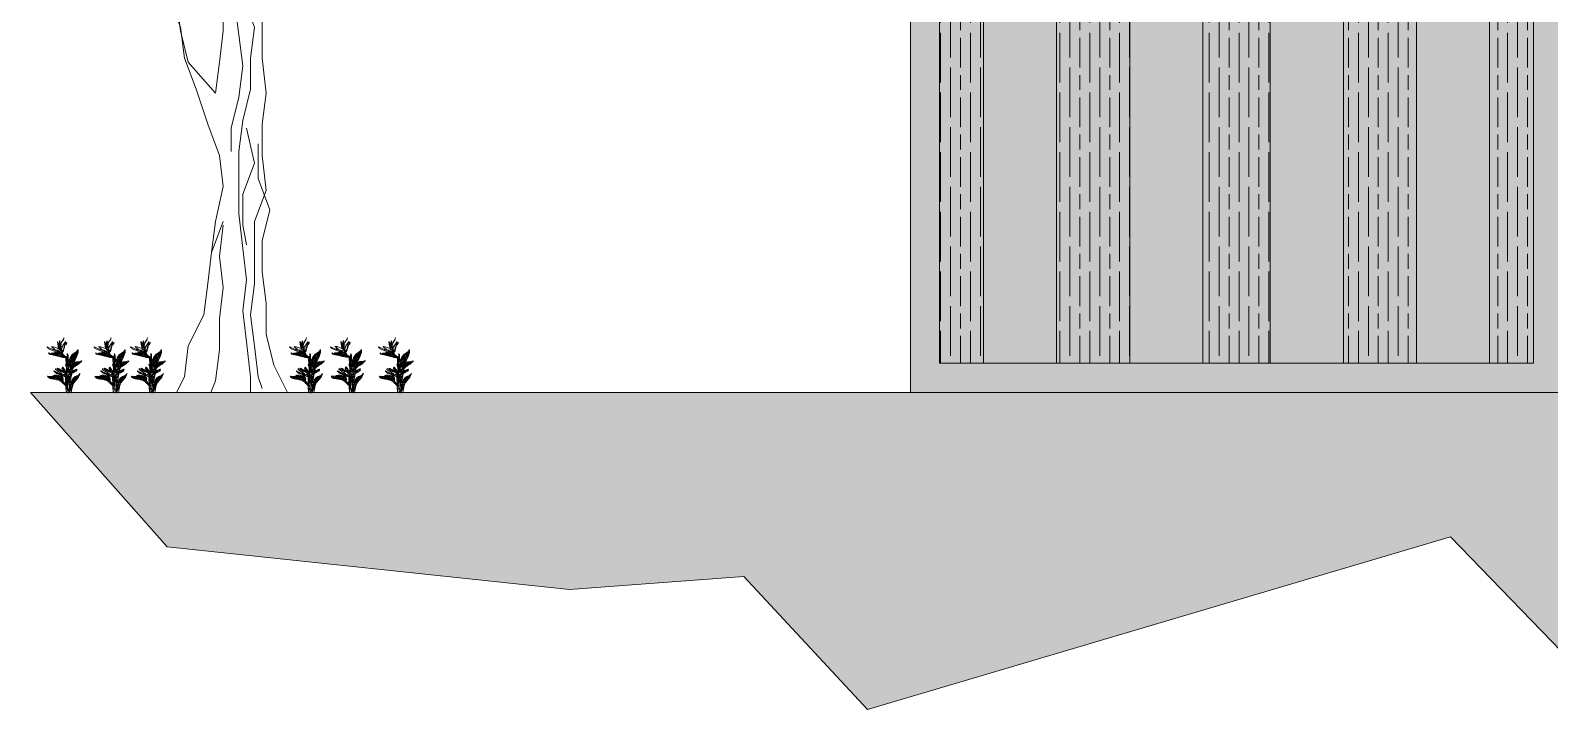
# Model space of a CAD drawing. Header units: millimetres. Extents: x 1551 to 1744, y 1536 to 1676.
# Drawn here: x 1712.81 to 1723.19, y 1535.83 to 1540.48 of the extents above; entities that cross this region are included whole.
import ezdxf

# ---------------------------------------------------------------- set-up
doc = ezdxf.new("R2010")
doc.units = ezdxf.units.MM
doc.layers.add('03_Fina', color=7, linetype='Continuous', lineweight=9)
doc.layers.add('DWGAUTOCAD.COM', color=7, linetype='Continuous')

# ---------------------------------------------------------------- blocks, each defined once
blk = doc.blocks.new('ar25-14')
at = {"layer": '03_Fina', "color": 252, "true_color": 0x939598}
for p, q in [((22736.2, 11753.2), (22736.2, 12046.3)), ((22516.2, 11899.7), (22534.6, 11753.2)), ((22534.6, 11753.2), (22571.2, 11606.7)), ((22717.8, 11606.7), (22736.2, 11753.2)), ((22571.2, 11606.7), (22699.5, 11460.2)), ((22699.5, 11460.2), (22717.8, 11606.7))]:
    blk.add_line(p, q, dxfattribs=at)
for points in [[(23157.7, 13529.7), (23011.1, 13419.9), (22919.4, 13273.3), (22919.4, 13126.8), (22956.1, 12980.3), (22937.8, 12833.8), (22937.8, 12687.3), (22919.4, 12540.8), (22864.4, 12375.9), (22882.8, 12211.1), (22827.8, 12064.6), (22827.8, 11918.1), (22882.8, 11771.5), (22864.4, 11625), (22864.4, 11478.5), (22827.8, 11332), (22809.5, 11185.5), (22809.5, 10892.4), (22827.8, 10727.6), (22846.1, 10581.1), (22827.8, 10434.6), (22846.1, 10288), (22864.4, 10123.2), (22864.4, 10050)], [(23872.4, 13236.7), (23817.4, 13090.2), (23725.8, 12943.7), (23634.2, 12797.2), (23487.6, 12669), (23359.3, 12522.4), (23249.3, 12375.9), (23139.4, 12229.4), (23011.1, 12082.9), (22919.4, 11936.4), (22919.4, 11625), (22937.8, 11460.2), (22919.4, 11313.7), (22919.4, 11167.2), (22937.8, 11002.3), (22882.8, 10855.8), (22882.8, 10562.8), (22864.4, 10416.3), (22882.8, 10269.7), (22901.1, 10123.2), (22919.4, 10068.3)], [(22662.9, 12925.4), (22791.1, 12778.8), (22809.5, 12632.3), (22846.1, 12485.8), (22846.1, 12339.3), (22827.8, 12192.8), (22827.8, 12027.9), (22791.1, 11881.4), (22809.5, 11734.9), (22827.8, 11588.4), (22809.5, 11441.9), (22772.8, 11295.4), (22772.8, 11185.5)], [(22681.2, 10709.3), (22681.2, 10709.3), (22681.2, 10709.3), (22681.2, 10709.3), (22681.2, 10709.3), (22699.5, 10855.8), (22736.2, 11020.6), (22717.8, 11167.2), (22662.9, 11313.7), (22607.9, 11478.5), (22552.9, 11625), (22534.6, 11771.5), (22479.6, 11918.1), (22461.3, 12064.6), (22387.9, 12211.1), (22333, 12339.3)], [(22846.1, 11295.4), (22882.8, 11130.5), (22827.8, 10984), (22827.8, 10837.5), (22846.1, 10745.9)], [(22901.1, 11222.1), (22901.1, 11057.3), (22956.1, 10910.7), (22919.4, 10764.2), (22919.4, 10617.7), (22937.8, 10471.2), (22937.8, 10324.7), (22974.4, 10178.2), (23038.6, 10050)], [(22736.2, 10855.8), (22681.2, 10709.3), (22662.9, 10562.8), (22644.5, 10416.3), (22571.2, 10269.7), (22552.9, 10123.2), (22516.2, 10050)], [(22736.2, 10837.5), (22717.8, 10691), (22736.2, 10544.5), (22717.8, 10397.9), (22717.8, 10251.4), (22699.5, 10104.9), (22677.5, 10050)]]:
    blk.add_lwpolyline(points, dxfattribs=at)
blk = doc.blocks.new('A$C30AC3F94')
at = {"layer": '03_Fina', "color": 252, "true_color": 0x939598}
for p, q in [((569, 1930), (573, 1941)), ((602, 1848), (569, 1930)), ((573, 1941), (625, 1889)), ((587, 1892), (587, 1881)), ((621, 1848), (625, 1852)), ((628, 1892), (625, 1974)), ((625, 1889), (628, 1892)), ((628, 1967), (710, 1848)), ((673, 1785), (632, 1844)), ((640, 1915), (643, 1918)), ((643, 1918), (640, 1915)), ((640, 1915), (658, 1840)), ((643, 1829), (710, 1580)), ((647, 1915), (692, 1848)), ((654, 1751), (662, 1744)), ((662, 1744), (673, 1785)), ((677, 2108), (680, 2112)), ((706, 1662), (677, 1766)), ((680, 2112), (692, 2104)), ((695, 2086), (777, 1918)), ((706, 2011), (695, 2086)), ((710, 1848), (751, 1747)), ((755, 1777), (714, 1837)), ((721, 2008), (725, 2011)), ((744, 2011), (751, 1989)), ((751, 1989), (788, 1930)), ((758, 1796), (755, 1777)), ((788, 1889), (796, 1863)), ((796, 1863), (807, 1848)), ((799, 1900), (811, 1889)), ((807, 1848), (799, 1736)), ((811, 1889), (837, 2008)), ((811, 1669), (822, 1844)), ((822, 1844), (837, 1911)), ((837, 2008), (833, 2000)), ((837, 1911), (844, 1896)), ((844, 1896), (848, 1721)), ((848, 2004), (870, 1829)), ((866, 1736), (851, 1788)), ((870, 1829), (881, 1844)), ((892, 1826), (870, 1788)), ((877, 1714), (896, 1822)), ((881, 1848), (900, 1892)), ((911, 1803), (885, 1766)), ((896, 1822), (892, 1826)), ((900, 1892), (915, 1959)), ((903, 1781), (900, 1736)), ((900, 1707), (1078, 1777)), ((933, 1967), (911, 1803)), ((918, 1967), (933, 1967)), ((1078, 1777), (1138, 1781)), ((1153, 1773), (1082, 1721)), ((1138, 1781), (1149, 1788)), ((1149, 1788), (1153, 1773)), ((1286, 1744), (1327, 1766)), ((1331, 1755), (1290, 1718)), ((1327, 1766), (1331, 1755)), ((4, 1234), (0, 1223)), ((0, 1223), (123, 1104)), ((108, 1205), (4, 1234)), ((56, 1167), (60, 1156)), ((78, 1175), (74, 1171)), ((74, 1171), (126, 1119)), ((100, 1160), (78, 1175)), ((97, 1190), (100, 1193)), ((100, 1193), (97, 1190)), ((97, 1190), (119, 1171)), ((104, 1193), (108, 1193)), ((108, 1193), (104, 1193)), ((219, 1201), (108, 1205)), ((112, 1190), (119, 1190)), ((119, 1190), (134, 1171)), ((119, 1171), (145, 1164)), ((141, 1662), (141, 1554)), ((141, 1554), (201, 1383)), ((149, 1666), (156, 1658)), ((152, 1190), (149, 1186)), ((149, 1186), (149, 1179)), ((149, 1179), (201, 1130)), ((164, 1186), (152, 1190)), ((156, 1658), (160, 1628)), ((160, 1628), (223, 1569)), ((164, 1554), (160, 1550)), ((160, 1550), (164, 1521)), ((178, 1532), (164, 1554)), ((164, 1521), (175, 1498)), ((175, 1190), (164, 1186)), ((175, 1584), (178, 1588)), ((178, 1588), (175, 1584)), ((175, 1584), (178, 1562)), ((175, 1498), (178, 1502)), ((186, 1182), (175, 1190)), ((178, 1562), (201, 1513)), ((178, 1502), (178, 1532)), ((182, 1584), (186, 1584)), ((186, 1584), (182, 1584)), ((190, 1472), (186, 1457)), ((186, 1457), (208, 1413)), ((186, 1175), (186, 1182)), ((219, 1141), (186, 1175)), ((190, 1580), (238, 1543)), ((190, 1483), (197, 1491)), ((190, 1483), (190, 1476)), ((197, 1491), (208, 1476)), ((201, 1513), (227, 1476)), ((201, 1383), (297, 1186)), ((205, 1179), (208, 1182)), ((208, 1182), (205, 1179)), ((205, 1179), (260, 1112)), ((234, 1472), (208, 1472)), ((208, 1413), (234, 1472)), ((212, 1182), (238, 1182)), ((216, 1543), (219, 1547)), ((219, 1547), (216, 1543)), ((216, 1543), (219, 1524)), ((219, 1524), (231, 1502)), ((283, 1182), (219, 1201)), ((223, 1569), (364, 1476)), ((223, 1547), (231, 1539)), ((231, 1428), (223, 1379)), ((223, 1379), (238, 1353)), ((231, 1539), (234, 1521)), ((231, 1502), (234, 1476)), ((249, 1409), (231, 1428)), ((234, 1521), (245, 1498)), ((238, 1543), (323, 1491)), ((238, 1353), (245, 1361)), ((238, 1182), (286, 1167)), ((245, 1498), (253, 1476)), ((245, 1361), (249, 1409)), ((257, 1376), (249, 1320)), ((249, 1320), (264, 1283)), ((253, 1472), (253, 1428)), ((253, 1428), (271, 1405)), ((264, 1383), (257, 1376)), ((301, 1335), (264, 1383)), ((264, 1283), (279, 1260)), ((268, 1509), (271, 1513)), ((271, 1513), (268, 1509)), ((268, 1509), (268, 1480)), ((268, 1480), (271, 1476)), ((271, 1405), (271, 1472)), ((275, 1513), (279, 1509)), ((279, 1509), (275, 1513)), ((279, 1506), (286, 1476)), ((279, 1260), (290, 1272)), ((297, 1186), (283, 1182)), ((286, 1472), (290, 1376)), ((286, 1167), (305, 1160)), ((290, 1376), (320, 1335)), ((290, 1272), (294, 1309)), ((294, 1309), (301, 1324)), ((301, 1260), (294, 1246)), ((294, 1246), (294, 1227)), ((294, 1227), (312, 1205)), ((301, 1324), (301, 1335)), ((305, 1298), (301, 1260)), ((309, 1305), (312, 1309)), ((312, 1472), (327, 1472)), ((312, 1309), (323, 1305)), ((312, 1205), (316, 1208)), ((316, 1476), (323, 1476)), ((316, 1257), (327, 1260)), ((316, 1208), (316, 1257)), ((320, 1335), (331, 1342)), ((323, 1491), (342, 1476)), ((346, 1383), (323, 1454)), ((323, 1305), (335, 1283)), ((327, 1193), (323, 1190)), ((323, 1190), (323, 1171)), ((323, 1171), (342, 1153)), ((327, 1472), (383, 1428)), ((327, 1260), (331, 1219)), ((331, 1219), (327, 1216)), ((327, 1216), (327, 1193)), ((342, 1446), (331, 1465)), ((335, 1409), (335, 1312)), ((335, 1312), (394, 1223)), ((335, 1283), (350, 1264)), ((346, 1417), (342, 1446)), ((342, 1331), (346, 1383)), ((346, 1164), (350, 1167)), ((350, 1264), (353, 1253)), ((350, 1208), (361, 1212)), ((350, 1167), (350, 1208)), ((353, 1253), (368, 1234)), ((361, 1279), (390, 1312)), ((361, 1212), (364, 1208)), ((364, 1186), (361, 1182)), ((361, 1182), (361, 1112)), ((364, 1208), (364, 1186)), ((379, 1327), (368, 1286)), ((368, 1234), (387, 1201)), ((383, 1428), (372, 1409)), ((372, 1409), (379, 1383)), ((379, 1383), (379, 1327)), ((387, 1201), (394, 1179)), ((390, 1312), (390, 1402)), ((390, 1402), (468, 1272)), ((394, 1223), (409, 1257)), ((398, 1175), (409, 1134)), ((405, 1342), (420, 1342)), ((405, 1201), (409, 1316)), ((409, 1182), (405, 1201)), ((409, 1316), (424, 1257)), ((428, 1153), (409, 1182)), ((450, 1216), (428, 1153)), ((454, 1179), (439, 1134)), ((457, 1272), (450, 1253)), ((450, 1253), (450, 1216)), ((465, 1216), (454, 1179)), ((468, 1272), (457, 1272)), ((472, 1167), (461, 1115)), ((465, 1253), (472, 1260)), ((465, 1253), (465, 1216)), ((472, 1260), (480, 1253)), ((472, 1167), (480, 1167)), ((480, 1253), (498, 1197)), ((480, 1167), (483, 1138)), ((498, 1197), (502, 1145)), ((517, 1197), (524, 1439)), ((524, 1439), (532, 1472)), ((547, 1513), (535, 1476)), ((539, 1405), (550, 1405)), ((550, 1405), (539, 1405)), ((539, 1405), (547, 1108)), ((550, 1402), (558, 1290)), ((554, 1509), (558, 1428)), ((558, 1428), (569, 1391)), ((569, 1342), (558, 1335)), ((558, 1290), (569, 1290)), ((558, 1246), (558, 1231)), ((558, 1231), (565, 1223)), ((558, 1212), (573, 1182)), ((587, 1316), (561, 1223)), ((565, 1260), (561, 1257)), ((561, 1257), (565, 1246)), ((561, 1223), (587, 1182)), ((576, 1175), (561, 1190)), ((569, 1257), (565, 1260)), ((565, 1246), (569, 1257)), ((565, 1223), (565, 1242)), ((565, 1182), (565, 1164)), ((565, 1164), (576, 1167)), ((569, 1391), (576, 1383)), ((569, 1290), (569, 1331)), ((569, 1331), (587, 1316)), ((584, 1193), (569, 1190)), ((576, 1383), (606, 1405)), ((587, 1182), (576, 1175)), ((576, 1167), (580, 1164)), ((591, 1342), (584, 1364)), ((647, 1405), (591, 1342)), ((714, 1364), (595, 1357)), ((610, 1320), (599, 1108)), ((606, 1405), (658, 1428)), ((610, 1320), (606, 1316)), ((610, 1387), (688, 1394)), ((621, 1368), (613, 1327)), ((643, 1387), (640, 1376)), ((654, 1409), (684, 1413)), ((725, 1387), (654, 1372)), ((658, 1428), (714, 1472)), ((666, 1394), (662, 1391)), ((662, 1391), (732, 1364)), ((684, 1413), (725, 1428)), ((688, 1394), (684, 1387)), ((703, 1591), (740, 1565)), ((729, 1640), (706, 1662)), ((710, 1621), (729, 1625)), ((718, 1606), (710, 1621)), ((736, 1469), (710, 1446)), ((710, 1446), (755, 1439)), ((710, 1402), (930, 1409)), ((729, 1391), (710, 1402)), ((714, 1506), (732, 1491)), ((736, 1602), (718, 1606)), ((718, 1476), (833, 1565)), ((777, 1472), (721, 1443)), ((744, 1543), (725, 1521)), ((729, 1625), (729, 1640)), ((803, 1472), (729, 1391)), ((732, 1364), (863, 1394)), ((755, 1576), (736, 1602)), ((758, 1413), (736, 1398)), ((777, 1391), (736, 1391)), ((740, 1565), (744, 1543)), ((762, 1554), (747, 1517)), ((747, 1517), (755, 1513)), ((751, 1747), (792, 1662)), ((773, 1651), (755, 1643)), ((755, 1643), (762, 1584)), ((777, 1621), (755, 1576)), ((755, 1513), (799, 1558)), ((807, 1606), (762, 1554)), ((770, 1413), (788, 1405)), ((792, 1673), (773, 1651)), ((792, 1632), (777, 1621)), ((799, 1558), (777, 1580)), ((777, 1428), (777, 1391)), ((781, 1476), (785, 1480)), ((785, 1480), (781, 1476)), ((799, 1736), (785, 1703)), ((788, 1684), (811, 1669)), ((788, 1480), (814, 1498)), ((792, 1662), (792, 1632)), ((859, 1457), (799, 1435)), ((818, 1435), (803, 1405)), ((814, 1632), (807, 1606)), ((807, 1476), (829, 1487)), ((859, 1673), (814, 1632)), ((814, 1498), (851, 1502)), ((840, 1647), (825, 1643)), ((855, 1428), (825, 1424)), ((829, 1487), (870, 1483)), ((844, 1509), (851, 1532)), ((855, 1509), (844, 1509)), ((848, 1721), (859, 1718)), ((851, 1532), (848, 1528)), ((866, 1606), (851, 1591)), ((851, 1591), (859, 1580)), ((851, 1502), (855, 1498)), ((874, 1524), (855, 1509)), ((855, 1498), (881, 1498)), ((859, 1718), (866, 1736)), ((900, 1736), (859, 1695)), ((870, 1703), (859, 1673)), ((859, 1580), (944, 1640)), ((889, 1610), (866, 1606)), ((870, 1562), (881, 1573)), ((881, 1543), (870, 1562)), ((870, 1483), (874, 1480)), ((970, 1513), (874, 1524)), ((874, 1480), (926, 1480)), ((877, 1435), (930, 1465)), ((881, 1573), (896, 1576)), ((881, 1498), (885, 1495)), ((907, 1595), (885, 1595)), ((885, 1495), (903, 1495)), ((967, 1532), (889, 1539)), ((892, 1714), (900, 1707)), ((892, 1654), (900, 1654)), ((892, 1439), (900, 1428)), ((896, 1576), (933, 1547)), ((930, 1465), (896, 1457)), ((903, 1495), (915, 1491)), ((974, 1643), (907, 1595)), ((915, 1491), (922, 1495)), ((922, 1495), (926, 1491)), ((922, 1446), (930, 1428)), ((926, 1491), (1008, 1491)), ((926, 1480), (930, 1476)), ((930, 1476), (1037, 1476)), ((930, 1409), (1063, 1446)), ((933, 1591), (952, 1606)), ((996, 1584), (933, 1591)), ((933, 1547), (970, 1536)), ((937, 1446), (1045, 1465)), ((944, 1640), (970, 1647)), ((948, 1573), (944, 1565)), ((944, 1565), (963, 1554)), ((967, 1454), (948, 1450)), ((952, 1606), (959, 1602)), ((963, 1554), (1034, 1547)), ((970, 1536), (967, 1532)), ((970, 1647), (974, 1643)), ((1171, 1513), (970, 1513)), ((974, 1457), (974, 1439)), ((1272, 1699), (996, 1584)), ((1097, 1710), (1000, 1640)), ((1000, 1640), (1011, 1636)), ((1008, 1491), (1011, 1495)), ((1011, 1636), (1286, 1744)), ((1011, 1495), (1089, 1495)), ((1019, 1465), (1022, 1469)), ((1022, 1469), (1019, 1465)), ((1026, 1454), (1019, 1465)), ((1034, 1547), (1075, 1536)), ((1045, 1465), (1041, 1472)), ((1045, 1710), (1056, 1707)), ((1056, 1476), (1060, 1476)), ((1060, 1476), (1056, 1476)), ((1063, 1472), (1063, 1461)), ((1063, 1446), (1082, 1446)), ((1075, 1536), (1164, 1532)), ((1082, 1721), (1097, 1721)), ((1082, 1446), (1190, 1472)), ((1082, 1469), (1123, 1472)), ((1089, 1465), (1082, 1469)), ((1086, 1476), (1089, 1480)), ((1089, 1480), (1086, 1476)), ((1089, 1495), (1093, 1498)), ((1093, 1498), (1112, 1498)), ((1093, 1480), (1123, 1480)), ((1097, 1721), (1097, 1710)), ((1104, 1654), (1115, 1651)), ((1112, 1498), (1119, 1495)), ((1119, 1495), (1123, 1498)), ((1123, 1498), (1153, 1498)), ((1123, 1480), (1127, 1476)), ((1153, 1498), (1156, 1502)), ((1156, 1502), (1179, 1502)), ((1164, 1532), (1175, 1524)), ((1175, 1524), (1171, 1513)), ((1179, 1502), (1182, 1506)), ((1182, 1506), (1205, 1506)), ((1190, 1472), (1208, 1472)), ((1205, 1506), (1238, 1517)), ((1242, 1483), (1212, 1476)), ((1238, 1517), (1260, 1536)), ((1268, 1517), (1242, 1483)), ((1260, 1536), (1272, 1532)), ((1272, 1532), (1268, 1517)), ((1286, 1714), (1272, 1699)), ((63, 729), (126, 606)), ((71, 751), (74, 747)), ((74, 747), (71, 751)), ((71, 751), (82, 732)), ((86, 725), (126, 680)), ((97, 703), (100, 699)), ((108, 1160), (100, 1160)), ((141, 1130), (108, 1160)), ((123, 1104), (205, 1048)), ((126, 1119), (149, 1104)), ((126, 680), (249, 628)), ((126, 606), (294, 402)), ((130, 654), (182, 602)), ((138, 1160), (134, 1164)), ((164, 651), (134, 658)), ((145, 1164), (138, 1160)), ((152, 1112), (141, 1130)), ((149, 1104), (152, 1112)), ((186, 558), (160, 591)), ((160, 591), (205, 561)), ((164, 1123), (167, 1127)), ((167, 1127), (164, 1123)), ((164, 1123), (178, 1104)), ((182, 636), (164, 651)), ((171, 1127), (205, 1108)), ((182, 1141), (186, 1138)), ((186, 1138), (182, 1141)), ((182, 1101), (208, 1067)), ((201, 918), (182, 915)), ((182, 915), (190, 900)), ((182, 602), (182, 636)), ((190, 863), (186, 851)), ((186, 851), (323, 770)), ((190, 900), (231, 863)), ((231, 863), (190, 863)), ((208, 632), (197, 628)), ((197, 628), (205, 584)), ((201, 1130), (227, 1119)), ((205, 1108), (201, 1104)), ((327, 859), (201, 918)), ((205, 1048), (264, 1019)), ((205, 584), (264, 528)), ((208, 1067), (212, 1074)), ((219, 621), (208, 632)), ((212, 1074), (216, 1093)), ((216, 1093), (264, 1037)), ((231, 1123), (219, 1141)), ((238, 573), (219, 621)), ((223, 1101), (275, 1078)), ((223, 903), (234, 903)), ((223, 569), (238, 613)), ((227, 1119), (231, 1123)), ((238, 613), (260, 602)), ((249, 628), (320, 576)), ((253, 866), (257, 870)), ((257, 870), (253, 866)), ((253, 866), (286, 837)), ((260, 1112), (264, 1104)), ((260, 870), (264, 870)), ((264, 870), (260, 870)), ((260, 602), (271, 547)), ((264, 1037), (264, 1067)), ((279, 573), (264, 584)), ((268, 1149), (290, 1119)), ((268, 1101), (294, 1086)), ((268, 866), (271, 866)), ((271, 866), (268, 866)), ((271, 1156), (271, 1153)), ((271, 1153), (275, 1156)), ((275, 1156), (271, 1156)), ((275, 1063), (305, 1015)), ((305, 1056), (275, 1063)), ((275, 863), (279, 863)), ((279, 863), (275, 863)), ((279, 1156), (301, 1130)), ((283, 859), (286, 859)), ((286, 859), (283, 859)), ((283, 814), (286, 818)), ((286, 818), (283, 814)), ((283, 814), (312, 792)), ((283, 587), (312, 558)), ((286, 837), (331, 825)), ((290, 1119), (297, 1104)), ((290, 855), (320, 844)), ((290, 818), (335, 814)), ((294, 1086), (305, 1089)), ((301, 1130), (312, 1104)), ((305, 1089), (301, 1101)), ((301, 1048), (305, 1056)), ((309, 1019), (301, 1048)), ((305, 1160), (338, 1123)), ((305, 1015), (309, 1019)), ((312, 792), (379, 766)), ((316, 1101), (327, 1082)), ((320, 1037), (338, 989)), ((320, 844), (346, 844)), ((346, 1015), (323, 1041)), ((323, 770), (379, 747)), ((327, 1082), (327, 1063)), ((327, 1063), (338, 1052)), ((368, 863), (327, 859)), ((331, 825), (383, 825)), ((335, 814), (338, 811)), ((338, 1123), (342, 1104)), ((338, 1052), (346, 1060)), ((338, 989), (346, 1015)), ((338, 811), (372, 811)), ((342, 1153), (350, 1160)), ((346, 1060), (342, 1101)), ((350, 1160), (346, 1164)), ((346, 844), (350, 840)), ((350, 840), (376, 840)), ((361, 974), (353, 967)), ((353, 967), (364, 944)), ((361, 1112), (364, 1104)), ((368, 970), (361, 974)), ((364, 944), (372, 952)), ((379, 1082), (368, 1101)), ((372, 952), (368, 970)), ((372, 1019), (376, 1022)), ((376, 1022), (372, 1019)), ((372, 1019), (387, 974)), ((372, 811), (376, 807)), ((376, 840), (394, 833)), ((376, 807), (394, 807)), ((379, 747), (379, 1082)), ((379, 1022), (394, 1008)), ((379, 766), (394, 762)), ((383, 825), (394, 822)), ((383, 729), (439, 446)), ((387, 1123), (387, 1104)), ((387, 1123), (394, 1123)), ((387, 974), (387, 944)), ((387, 944), (394, 941)), ((394, 1063), (394, 1048)), ((394, 1048), (409, 1034)), ((394, 941), (416, 889)), ((398, 1123), (402, 1119)), ((402, 1119), (398, 1123)), ((398, 1112), (402, 1115)), ((402, 1115), (398, 1112)), ((398, 1112), (398, 1104)), ((398, 1101), (398, 1067)), ((398, 833), (435, 822)), ((398, 822), (428, 807)), ((428, 799), (398, 803)), ((468, 758), (398, 762)), ((402, 1000), (428, 967)), ((402, 729), (405, 710)), ((465, 807), (405, 911)), ((405, 710), (409, 729)), ((409, 1134), (420, 1104)), ((409, 1034), (468, 1101)), ((420, 1056), (420, 1101)), ((420, 1101), (450, 1101)), ((420, 639), (424, 610)), ((428, 1015), (424, 1000)), ((424, 1000), (435, 993)), ((439, 1004), (428, 1015)), ((428, 967), (450, 903)), ((428, 807), (428, 799)), ((428, 680), (431, 744)), ((442, 628), (428, 680)), ((439, 1134), (431, 1127)), ((431, 1127), (435, 1104)), ((431, 1041), (435, 1063)), ((442, 1034), (431, 1041)), ((431, 744), (502, 666)), ((435, 993), (439, 1004)), ((435, 822), (476, 766)), ((502, 1093), (442, 1034)), ((446, 584), (442, 628)), ((454, 576), (446, 584)), ((450, 903), (495, 840)), ((461, 1115), (454, 1104)), ((465, 591), (454, 576)), ((480, 1048), (465, 1034)), ((465, 1034), (468, 996)), ((498, 773), (465, 807)), ((468, 621), (465, 591)), ((468, 996), (483, 985)), ((476, 766), (468, 758)), ((491, 643), (468, 621)), ((483, 1138), (472, 1104)), ((472, 729), (491, 643)), ((487, 1045), (480, 1048)), ((483, 985), (487, 1045)), ((487, 929), (483, 926)), ((483, 926), (528, 833)), ((513, 877), (487, 929)), ((495, 840), (506, 840)), ((495, 554), (569, 643)), ((532, 803), (498, 773)), ((502, 1145), (506, 1141)), ((506, 1108), (502, 1104)), ((506, 1045), (502, 1101)), ((506, 989), (502, 892)), ((502, 666), (509, 658)), ((506, 1141), (506, 1108)), ((528, 993), (506, 1045)), ((513, 982), (506, 989)), ((506, 840), (513, 877)), ((506, 792), (517, 792)), ((521, 710), (509, 729)), ((509, 658), (521, 673)), ((524, 621), (509, 632)), ((535, 903), (513, 982)), ((517, 1093), (554, 989)), ((517, 915), (535, 863)), ((517, 602), (524, 587)), ((521, 1101), (532, 1078)), ((521, 673), (521, 710)), ((532, 628), (524, 621)), ((550, 1015), (528, 993)), ((528, 833), (532, 803)), ((535, 677), (532, 628)), ((535, 863), (535, 903)), ((539, 684), (587, 714)), ((547, 1108), (543, 1104)), ((543, 1104), (550, 1015)), ((543, 606), (591, 591)), ((547, 751), (554, 740)), ((554, 989), (587, 1037)), ((569, 963), (554, 948)), ((554, 948), (554, 859)), ((554, 874), (565, 770)), ((554, 740), (554, 751)), ((554, 751), (565, 721)), ((595, 651), (554, 617)), ((565, 721), (558, 729)), ((565, 587), (558, 249)), ((561, 1138), (569, 1127)), ((569, 1138), (561, 1138)), ((573, 1119), (565, 1127)), ((565, 1127), (565, 1104)), ((565, 1101), (569, 1063)), ((565, 1041), (576, 1026)), ((565, 1030), (569, 1011)), ((565, 770), (576, 758)), ((569, 1127), (569, 1138)), ((569, 1063), (573, 1101)), ((587, 1004), (569, 963)), ((632, 651), (569, 625)), ((580, 1123), (573, 1119)), ((573, 1104), (576, 1108)), ((576, 1108), (573, 1104)), ((628, 636), (573, 662)), ((573, 662), (591, 643)), ((576, 758), (587, 770)), ((658, 677), (576, 654)), ((580, 1164), (580, 1123)), ((587, 1037), (584, 1101)), ((587, 959), (584, 863)), ((584, 863), (606, 818)), ((606, 692), (584, 688)), ((584, 688), (602, 684)), ((625, 1089), (587, 959)), ((587, 770), (587, 1004)), ((587, 714), (621, 714)), ((587, 539), (606, 599)), ((625, 639), (591, 628)), ((591, 628), (621, 628)), ((595, 736), (610, 792)), ((640, 732), (595, 736)), ((632, 658), (595, 651)), ((599, 1108), (606, 1086)), ((602, 684), (606, 692)), ((625, 602), (602, 584)), ((602, 361), (625, 602)), ((606, 1086), (625, 1089)), ((606, 818), (706, 941)), ((606, 599), (613, 576)), ((610, 792), (654, 874)), ((621, 714), (695, 706)), ((628, 770), (714, 859)), ((632, 758), (628, 770)), ((736, 688), (628, 636)), ((643, 758), (632, 758)), ((930, 729), (636, 613)), ((666, 755), (640, 740)), ((688, 851), (643, 758)), ((647, 892), (729, 993)), ((654, 654), (751, 677)), ((662, 662), (654, 654)), ((684, 651), (662, 662)), ((692, 788), (666, 755)), ((703, 889), (692, 874)), ((692, 874), (695, 833)), ((718, 848), (692, 788)), ((695, 706), (848, 725)), ((710, 933), (703, 889)), ((706, 941), (710, 933)), ((706, 666), (725, 662)), ((714, 859), (718, 848)), ((725, 587), (714, 535)), ((747, 892), (718, 803)), ((718, 803), (721, 799)), ((744, 996), (721, 915)), ((721, 915), (725, 911)), ((721, 799), (825, 896)), ((725, 911), (755, 956)), ((729, 993), (744, 996)), ((729, 595), (792, 654)), ((732, 565), (744, 587)), ((747, 948), (747, 892)), ((766, 613), (747, 595)), ((770, 599), (751, 547)), ((755, 956), (766, 952)), ((758, 729), (758, 755)), ((758, 755), (770, 732)), ((766, 952), (762, 933)), ((851, 718), (762, 692)), ((762, 692), (766, 680)), ((785, 617), (766, 613)), ((766, 547), (792, 610)), ((863, 892), (770, 807)), ((770, 807), (785, 818)), ((770, 732), (844, 740)), ((770, 740), (777, 740)), ((773, 617), (799, 639)), ((773, 606), (777, 610)), ((777, 803), (885, 889)), ((777, 740), (807, 762)), ((792, 610), (785, 617)), ((788, 859), (792, 863)), ((792, 654), (922, 669)), ((814, 591), (792, 487)), ((799, 639), (840, 647)), ((807, 762), (818, 766)), ((818, 848), (822, 851)), ((818, 766), (840, 784)), ((818, 714), (833, 710)), ((818, 561), (837, 599)), ((825, 896), (870, 929)), ((837, 599), (840, 613)), ((840, 613), (859, 636)), ((844, 740), (911, 762)), ((848, 784), (1008, 903)), ((848, 803), (848, 784)), ((848, 725), (851, 718)), ((859, 636), (851, 643)), ((885, 621), (855, 569)), ((855, 524), (877, 584)), ((930, 941), (863, 892)), ((874, 851), (863, 848)), ((870, 929), (892, 933)), ((877, 584), (900, 617)), ((1000, 933), (881, 870)), ((881, 870), (892, 866)), ((885, 889), (896, 885)), ((896, 744), (885, 736)), ((885, 736), (896, 732)), ((915, 654), (885, 621)), ((892, 933), (918, 952)), ((896, 885), (900, 870)), ((915, 747), (896, 744)), ((896, 732), (915, 744)), ((900, 617), (926, 643)), ((922, 848), (907, 844)), ((911, 762), (926, 773)), ((915, 744), (915, 747)), ((922, 654), (915, 654)), ((915, 532), (926, 610)), ((930, 591), (915, 550)), ((918, 952), (930, 948)), ((918, 751), (922, 747)), ((922, 747), (918, 751)), ((926, 643), (922, 654)), ((926, 773), (933, 773)), ((926, 610), (967, 654)), ((930, 948), (930, 941)), ((963, 632), (930, 591)), ((985, 621), (930, 528)), ((933, 773), (941, 781)), ((970, 751), (933, 732)), ((941, 781), (970, 792)), ((941, 632), (944, 636)), ((944, 636), (941, 632)), ((952, 673), (1008, 673)), ((982, 643), (963, 632)), ((967, 654), (978, 654)), ((970, 792), (978, 799)), ((989, 766), (970, 751)), ((989, 602), (970, 573)), ((978, 799), (1008, 811)), ((978, 654), (982, 643)), ((1022, 666), (985, 621)), ((1000, 770), (989, 766)), ((1037, 654), (989, 602)), ((1008, 903), (1000, 933)), ((1071, 837), (1000, 770)), ((1000, 569), (1022, 602)), ((1004, 625), (1008, 628)), ((1008, 628), (1004, 625)), ((1008, 811), (1026, 825)), ((1008, 673), (1022, 666)), ((1015, 565), (1030, 591)), ((1022, 602), (1075, 654)), ((1026, 825), (1037, 829)), ((1030, 591), (1078, 636)), ((1037, 829), (1056, 844)), ((1041, 666), (1037, 662)), ((1037, 662), (1037, 654)), ((1067, 662), (1041, 666)), ((1075, 602), (1048, 569)), ((1056, 844), (1063, 848)), ((1063, 848), (1071, 837)), ((1075, 654), (1067, 662)), ((1067, 569), (1112, 621)), ((1108, 625), (1075, 602)), ((1082, 643), (1086, 647)), ((1086, 647), (1093, 647)), ((1086, 595), (1089, 599)), ((1089, 599), (1086, 595)), ((1093, 647), (1119, 632)), ((1104, 606), (1108, 610)), ((1108, 610), (1104, 606)), ((1138, 599), (1104, 573)), ((1112, 621), (1108, 625)), ((1119, 632), (1141, 610)), ((1141, 610), (1138, 599)), ((1141, 636), (1264, 632)), ((1164, 606), (1153, 602)), ((1153, 602), (1156, 595)), ((1156, 595), (1167, 599)), ((1186, 584), (1156, 576)), ((1167, 599), (1164, 606)), ((1175, 565), (1238, 584)), ((1190, 599), (1186, 595)), ((1186, 595), (1186, 584)), ((1205, 595), (1190, 599)), ((1201, 621), (1197, 617)), ((1197, 617), (1208, 610)), ((1223, 621), (1201, 621)), ((1234, 595), (1205, 595)), ((1208, 610), (1227, 613)), ((1227, 613), (1223, 621)), ((1238, 599), (1234, 595)), ((1238, 565), (1286, 606)), ((1249, 595), (1238, 599)), ((1238, 584), (1249, 595)), ((1264, 632), (1309, 639)), ((1309, 632), (1290, 610)), ((1309, 639), (1301, 643)), ((205, 561), (197, 550)), ((219, 547), (212, 539)), ((212, 539), (242, 524)), ((216, 532), (231, 506)), ((231, 506), (257, 509)), ((242, 524), (238, 506)), ((257, 509), (253, 480)), ((253, 480), (305, 416)), ((286, 476), (257, 509)), ((264, 528), (279, 573)), ((275, 457), (286, 476)), ((286, 502), (279, 554)), ((309, 480), (286, 502)), ((294, 402), (323, 349)), ((335, 454), (297, 461)), ((305, 416), (312, 420)), ((312, 558), (309, 480)), ((312, 420), (331, 487)), ((320, 576), (383, 491)), ((331, 398), (323, 390)), ((323, 390), (327, 379)), ((323, 349), (346, 290)), ((327, 379), (338, 390)), ((379, 465), (331, 532)), ((331, 532), (335, 454)), ((353, 506), (331, 502)), ((331, 487), (350, 402)), ((338, 390), (331, 398)), ((350, 353), (342, 346)), ((342, 346), (346, 335)), ((346, 335), (353, 338)), ((346, 290), (376, 152)), ((350, 402), (361, 390)), ((353, 338), (350, 353)), ((361, 390), (368, 398)), ((368, 398), (379, 465)), ((394, 420), (368, 323)), ((368, 323), (394, 323)), ((383, 450), (372, 439)), ((376, 152), (402, 4)), ((405, 309), (383, 301)), ((383, 301), (383, 268)), ((383, 268), (394, 242)), ((394, 323), (405, 335)), ((394, 242), (416, 123)), ((428, 376), (398, 461)), ((398, 413), (409, 361)), ((402, 4), (450, 22)), ((405, 335), (409, 357)), ((424, 331), (405, 309)), ((416, 123), (424, 130)), ((420, 149), (431, 264)), ((424, 130), (420, 149)), ((442, 201), (424, 331)), ((435, 387), (428, 376)), ((439, 446), (435, 387)), ((435, 160), (442, 201)), ((435, 89), (435, 160)), ((457, 52), (435, 89)), ((439, 0), (457, 52)), ((461, 335), (442, 264)), ((442, 82), (461, 145)), ((454, 402), (450, 398)), ((450, 398), (454, 394)), ((454, 394), (450, 390)), ((450, 390), (450, 361)), ((457, 446), (454, 442)), ((454, 442), (454, 402)), ((461, 498), (457, 494)), ((457, 494), (457, 446)), ((457, 323), (457, 253)), ((457, 279), (468, 275)), ((468, 238), (457, 245)), ((468, 227), (457, 216)), ((465, 89), (457, 74)), ((468, 547), (461, 521)), ((461, 521), (461, 498)), ((461, 145), (468, 238)), ((468, 413), (465, 394)), ((465, 394), (472, 379)), ((472, 379), (465, 372)), ((465, 372), (465, 361)), ((472, 71), (465, 89)), ((468, 547), (472, 550)), ((472, 550), (468, 547)), ((476, 428), (468, 413)), ((476, 476), (472, 472)), ((472, 472), (472, 442)), ((472, 442), (476, 428)), ((472, 33), (472, 71)), ((483, 22), (472, 33)), ((476, 547), (483, 539)), ((483, 517), (476, 494)), ((476, 494), (476, 476)), ((487, 357), (480, 119)), ((480, 119), (483, 86)), ((483, 539), (483, 532)), ((483, 532), (491, 524)), ((491, 524), (483, 517)), ((483, 86), (491, 71)), ((498, 33), (483, 22)), ((491, 405), (487, 387)), ((487, 387), (491, 379)), ((491, 379), (487, 361)), ((498, 454), (491, 431)), ((491, 431), (491, 405)), ((491, 71), (543, 204)), ((502, 498), (498, 454)), ((506, 30), (498, 33)), ((506, 506), (513, 513)), ((513, 513), (521, 498)), ((521, 498), (524, 461)), ((524, 461), (528, 457)), ((528, 67), (524, 19)), ((532, 558), (528, 554)), ((528, 554), (532, 539)), ((528, 457), (528, 431)), ((528, 431), (532, 428)), ((539, 89), (528, 67)), ((535, 554), (532, 558)), ((532, 539), (535, 554)), ((532, 535), (535, 532)), ((532, 428), (532, 409)), ((532, 409), (535, 405)), ((535, 532), (539, 539)), ((539, 521), (535, 517)), ((535, 517), (535, 491)), ((535, 491), (539, 487)), ((535, 405), (535, 361)), ((554, 487), (539, 521)), ((539, 487), (539, 465)), ((539, 465), (547, 450)), ((543, 204), (539, 357)), ((547, 450), (554, 465)), ((550, 439), (547, 435)), ((547, 435), (550, 428)), ((554, 435), (550, 439)), ((550, 428), (554, 435)), ((554, 465), (554, 487)), ((558, 249), (565, 245)), ((565, 245), (602, 309)), ((580, 387), (584, 372)), ((584, 416), (584, 390)), ((584, 390), (587, 387)), ((584, 372), (591, 379)), ((584, 26), (599, 100)), ((591, 19), (584, 26)), ((595, 539), (587, 539)), ((595, 513), (587, 509)), ((587, 509), (587, 498)), ((587, 498), (595, 491)), ((591, 491), (587, 487)), ((587, 487), (591, 476)), ((595, 465), (587, 461)), ((587, 461), (595, 454)), ((587, 428), (591, 416)), ((591, 416), (587, 428)), ((587, 387), (591, 413)), ((591, 379), (587, 383)), ((595, 487), (591, 491)), ((591, 476), (595, 487)), ((591, 260), (595, 257)), ((602, 26), (591, 19)), ((595, 573), (595, 539)), ((595, 491), (595, 513)), ((595, 454), (595, 465)), ((599, 100), (595, 212)), ((677, 357), (599, 260)), ((599, 260), (599, 271)), ((602, 309), (602, 357)), ((613, 242), (602, 26)), ((606, 271), (613, 242)), ((643, 335), (610, 290)), ((617, 297), (640, 290)), ((625, 569), (621, 335)), ((621, 335), (647, 342)), ((625, 309), (625, 301)), ((632, 309), (625, 309)), ((628, 316), (632, 309)), ((714, 439), (643, 364)), ((643, 364), (643, 361)), ((699, 357), (643, 297)), ((662, 383), (666, 387)), ((666, 387), (662, 383)), ((662, 364), (688, 387)), ((751, 428), (680, 361)), ((692, 394), (699, 402)), ((699, 402), (729, 428)), ((703, 361), (706, 364)), ((706, 364), (703, 361)), ((710, 364), (751, 402)), ((714, 535), (718, 532)), ((721, 461), (714, 439)), ((718, 532), (718, 487)), ((718, 487), (721, 483)), ((721, 483), (721, 461)), ((729, 428), (747, 431)), ((732, 521), (732, 565)), ((736, 517), (732, 521)), ((732, 405), (736, 409)), ((736, 409), (732, 405)), ((736, 454), (736, 517)), ((740, 450), (736, 454)), ((747, 454), (740, 450)), ((751, 528), (747, 524)), ((747, 524), (747, 491)), ((747, 491), (751, 476)), ((751, 476), (747, 472)), ((747, 472), (747, 454)), ((747, 431), (751, 428)), ((751, 547), (751, 528)), ((755, 409), (758, 413)), ((758, 413), (822, 461)), ((766, 472), (766, 547)), ((777, 468), (766, 472)), ((792, 487), (777, 468)), ((807, 491), (818, 561)), ((818, 487), (807, 491)), ((833, 498), (818, 487)), ((822, 461), (855, 480)), ((837, 517), (833, 498)), ((848, 535), (837, 517)), ((855, 569), (848, 535)), ((859, 506), (855, 524)), ((855, 480), (885, 491)), ((874, 509), (859, 506)), ((896, 524), (874, 509)), ((885, 491), (896, 498)), ((903, 558), (896, 524)), ((896, 498), (963, 509)), ((930, 528), (915, 532)), ((944, 550), (944, 539)), ((970, 573), (963, 547)), ((963, 547), (974, 543)), ((963, 509), (996, 521)), ((974, 543), (996, 554)), ((996, 554), (1000, 569)), ((996, 521), (1034, 524)), ((1019, 554), (1015, 565)), ((1041, 554), (1019, 554)), ((1034, 524), (1056, 532)), ((1048, 561), (1041, 554)), ((1048, 569), (1048, 561)), ((1056, 532), (1075, 532)), ((1071, 561), (1067, 569)), ((1097, 561), (1071, 561)), ((1075, 532), (1089, 539)), ((1089, 539), (1108, 539)), ((1104, 573), (1097, 561)), ((1108, 539), (1112, 543)), ((1112, 543), (1130, 543)), ((1130, 543), (1134, 547)), ((1134, 547), (1160, 547)), ((1156, 576), (1149, 569)), ((1149, 569), (1153, 565)), ((1153, 565), (1175, 565)), ((1160, 547), (1179, 554)), ((1179, 554), (1197, 554)), ((1197, 554), (1208, 561)), ((1208, 561), (1238, 565))]:
    blk.add_line(p, q, dxfattribs=at)
for centre, radius, start, end in [((-268, 959), 814, 16.87347, 39.27105), ((829, 1461), 37.2, 221.18592, 307.87498), ((837, 1543), 22.3, 288.43495, 99.46232), ((186, 855), 178, 2.33731, 64.48613), ((521, 591), 40.9, 105.25512, 235.00798), ((907, 573), 96.7, 81.25384, 168.69007), ((996, 468), 219, 49.08562, 102.42594), ((509, 19), 14.9, 108.43495, 0), ((740, 74), 197, 136.50744, 175.76361)]:
    blk.add_arc(centre, radius, start, end, dxfattribs=at)

msp = doc.modelspace()

# ---------------------------------------------------------------- hatches: boundary and pattern name
at = {"layer": '03_Fina', "true_color": 0x000000}
h = msp.add_hatch(color=18, dxfattribs=at)
h.dxf.hatch_style = 1
h.paths.add_polyline_path([(1719.023, 1548.302), (1718.823, 1548.302), (1718.823, 1538.002), (1735.048, 1538.002), (1735.048, 1548.302), (1734.798, 1548.302), (1734.798, 1538.202), (1723.283, 1538.202), (1723.283, 1548.302), (1723.083, 1548.302), (1723.083, 1538.202), (1719.023, 1538.202)])
h.paths.add_polyline_path([(1734.798, 1548.302), (1723.283, 1548.302), (1723.283, 1547.902), (1734.798, 1547.902)], flags=17)
h.paths.add_polyline_path([(1723.083, 1548.302), (1719.023, 1548.302), (1719.023, 1547.902), (1723.083, 1547.902)], flags=17)
h.paths.add_polyline_path([(1723.083, 1544.752), (1719.023, 1544.752), (1719.023, 1544.352), (1723.083, 1544.352)], flags=17)
h.paths.add_polyline_path([(1734.798, 1544.752), (1723.283, 1544.752), (1723.283, 1544.352), (1734.798, 1544.352)], flags=17)
h.paths.add_polyline_path([(1734.798, 1541.602), (1723.283, 1541.602), (1723.283, 1541.202), (1734.798, 1541.202)], flags=17)
h.paths.add_polyline_path([(1723.083, 1541.602), (1719.023, 1541.602), (1719.023, 1541.202), (1723.083, 1541.202)], flags=17)
h.paths.add_polyline_path([(1723.083, 1541.752), (1719.023, 1541.752), (1719.023, 1541.602), (1723.083, 1541.602)], flags=17)
h.paths.add_polyline_path([(1734.798, 1541.752), (1723.283, 1541.752), (1723.283, 1541.602), (1734.798, 1541.602)], flags=17)
h.paths.add_polyline_path([(1734.798, 1544.902), (1723.283, 1544.902), (1723.283, 1544.752), (1734.798, 1544.752)], flags=17)
h.paths.add_polyline_path([(1723.083, 1544.902), (1719.023, 1544.902), (1719.023, 1544.752), (1723.083, 1544.752)], flags=17)
at = {"layer": '03_Fina', "true_color": 0xcd6928}
h = msp.add_hatch(color=32, dxfattribs=at)
h.dxf.hatch_style = 1
h.paths.add_polyline_path([(1719.323, 1541.202), (1719.023, 1541.202), (1719.023, 1538.202), (1719.323, 1538.202)])
h.paths.add_polyline_path([(1719.323, 1544.352), (1719.023, 1544.352), (1719.023, 1541.752), (1719.323, 1541.752)])
h.paths.add_polyline_path([(1719.323, 1547.902), (1719.023, 1547.902), (1719.023, 1544.902), (1719.323, 1544.902)])
h.paths.add_polyline_path([(1720.323, 1541.202), (1719.823, 1541.202), (1719.823, 1538.202), (1720.323, 1538.202)])
h.paths.add_polyline_path([(1721.283, 1541.202), (1720.823, 1541.202), (1720.823, 1538.202), (1721.283, 1538.202)])
h.paths.add_polyline_path([(1722.283, 1541.202), (1721.783, 1541.202), (1721.783, 1538.202), (1722.283, 1538.202)])
h.paths.add_polyline_path([(1723.083, 1541.202), (1722.783, 1541.202), (1722.783, 1538.202), (1723.083, 1538.202)])
h.paths.add_polyline_path([(1723.083, 1544.352), (1722.783, 1544.352), (1722.783, 1541.752), (1723.083, 1541.752)])
h.paths.add_polyline_path([(1723.083, 1547.902), (1722.783, 1547.902), (1722.783, 1544.902), (1723.083, 1544.902)])
h.paths.add_polyline_path([(1722.283, 1544.352), (1721.783, 1544.352), (1721.783, 1541.752), (1722.283, 1541.752)])
h.paths.add_polyline_path([(1722.283, 1547.902), (1721.783, 1547.902), (1721.783, 1544.902), (1722.283, 1544.902)])
h.paths.add_polyline_path([(1721.283, 1547.902), (1720.823, 1547.902), (1720.823, 1544.902), (1721.283, 1544.902)])
h.paths.add_polyline_path([(1721.283, 1544.352), (1720.823, 1544.352), (1720.823, 1541.752), (1721.283, 1541.752)])
h.paths.add_polyline_path([(1720.323, 1544.352), (1719.823, 1544.352), (1719.823, 1541.752), (1720.323, 1541.752)])
h.paths.add_polyline_path([(1720.323, 1547.902), (1719.823, 1547.902), (1719.823, 1544.902), (1720.323, 1544.902)])
at = {"layer": '03_Fina', "true_color": 0x000000}
h = msp.add_hatch(dxfattribs=at)
h.set_pattern_fill('GOST_WOOD', color=18, scale=0.034)
h.set_pattern_definition([(90, (-189.93441, 15.18747), (0.204, -1e-17), [0.34, -0.068]), (90, (-189.86641, 15.11947), (0.204, -1e-17), [0.204, -0.051, 0.102, -0.051]), (90, (-189.79841, 15.01747), (0.204, -1e-17), [0.34, -0.068])])
h.paths.add_polyline_path([(1719.323, 1547.902), (1719.023, 1547.902), (1719.023, 1544.902), (1719.323, 1544.902)])
h.paths.add_polyline_path([(1720.323, 1547.902), (1719.823, 1547.902), (1719.823, 1544.902), (1720.323, 1544.902)])
h.paths.add_polyline_path([(1721.283, 1547.902), (1720.823, 1547.902), (1720.823, 1544.902), (1721.283, 1544.902)])
h.paths.add_polyline_path([(1722.283, 1547.902), (1721.783, 1547.902), (1721.783, 1544.902), (1722.283, 1544.902)])
h.paths.add_polyline_path([(1723.083, 1547.902), (1722.783, 1547.902), (1722.783, 1544.902), (1723.083, 1544.902)])
h.paths.add_polyline_path([(1723.083, 1544.352), (1722.783, 1544.352), (1722.783, 1541.752), (1723.083, 1541.752)])
h.paths.add_polyline_path([(1722.283, 1544.352), (1721.783, 1544.352), (1721.783, 1541.752), (1722.283, 1541.752)])
h.paths.add_polyline_path([(1721.283, 1544.352), (1720.823, 1544.352), (1720.823, 1541.752), (1721.283, 1541.752)])
h.paths.add_polyline_path([(1720.323, 1544.352), (1719.823, 1544.352), (1719.823, 1541.752), (1720.323, 1541.752)])
h.paths.add_polyline_path([(1719.323, 1544.352), (1719.023, 1544.352), (1719.023, 1541.752), (1719.323, 1541.752)])
h.paths.add_polyline_path([(1719.323, 1541.202), (1719.023, 1541.202), (1719.023, 1538.202), (1719.323, 1538.202)])
h.paths.add_polyline_path([(1720.323, 1541.202), (1719.823, 1541.202), (1719.823, 1538.202), (1720.323, 1538.202)])
h.paths.add_polyline_path([(1721.283, 1541.202), (1720.823, 1541.202), (1720.823, 1538.202), (1721.283, 1538.202)])
h.paths.add_polyline_path([(1722.283, 1541.202), (1721.783, 1541.202), (1721.783, 1538.202), (1722.283, 1538.202)])
h.paths.add_polyline_path([(1723.083, 1541.202), (1722.783, 1541.202), (1722.783, 1538.202), (1723.083, 1538.202)])
at = {"layer": '03_Fina', "true_color": 0x7aafdf}
h = msp.add_hatch(color=143, dxfattribs=at)
h.dxf.hatch_style = 1
h.set_gradient(color1=(25, 38, 82), color2=(34, 52, 110))
h.paths.add_polyline_path([(1719.823, 1547.902), (1719.323, 1547.902), (1719.323, 1544.902), (1719.823, 1544.902)])
h.paths.add_polyline_path([(1720.823, 1547.902), (1720.323, 1547.902), (1720.323, 1544.902), (1720.823, 1544.902)])
h.paths.add_polyline_path([(1721.783, 1547.902), (1721.283, 1547.902), (1721.283, 1544.902), (1721.783, 1544.902)])
h.paths.add_polyline_path([(1722.783, 1547.902), (1722.283, 1547.902), (1722.283, 1544.902), (1722.783, 1544.902)])
h.paths.add_polyline_path([(1719.823, 1544.352), (1719.323, 1544.352), (1719.323, 1541.752), (1719.823, 1541.752)])
h.paths.add_polyline_path([(1720.823, 1544.352), (1720.323, 1544.352), (1720.323, 1541.752), (1720.823, 1541.752)])
h.paths.add_polyline_path([(1721.783, 1544.352), (1721.283, 1544.352), (1721.283, 1541.752), (1721.783, 1541.752)])
h.paths.add_polyline_path([(1722.283, 1541.752), (1722.783, 1541.752), (1722.783, 1544.352), (1722.283, 1544.352)])
h.paths.add_polyline_path([(1719.823, 1541.202), (1719.323, 1541.202), (1719.323, 1538.202), (1719.823, 1538.202)])
h.paths.add_polyline_path([(1720.323, 1538.202), (1720.823, 1538.202), (1720.823, 1541.202), (1720.323, 1541.202)])
h.paths.add_polyline_path([(1721.783, 1541.202), (1721.283, 1541.202), (1721.283, 1538.202), (1721.783, 1538.202)])
h.paths.add_polyline_path([(1722.783, 1541.202), (1722.283, 1541.202), (1722.283, 1538.202), (1722.783, 1538.202)])
at = {"layer": '03_Fina', "true_color": 0x000000}
h = msp.add_hatch(dxfattribs=at)
h.set_pattern_fill('ANSI36', color=18, scale=0.07)
h.set_pattern_definition([(45, (-189.9344, 15.18747), (0.117865862, 0.432174826), [0.555625, -0.111125, 0, -0.111125])])
h.paths.add_polyline_path([(1718.823, 1538.002), (1712.808, 1538.002), (1713.742, 1536.946), (1716.494, 1536.654), (1717.685, 1536.743), (1718.53, 1535.832), (1722.516, 1537.013), (1723.461, 1536.034), (1730.622, 1537.081), (1734.442, 1536.302), (1738.303, 1537.158), (1741.656, 1536.743), (1742.259, 1538.002), (1735.048, 1538.002)])

# ---------------------------------------------------------------- linework, layer by layer
at = {"layer": '03_Fina'}
for p, q in [((1718.823, 1548.302), (1718.823, 1538.002)), ((1719.023, 1548.302), (1719.023, 1538.202)), ((1723.083, 1548.302), (1723.083, 1538.202)), ((1719.323, 1541.202), (1719.323, 1538.202)), ((1719.823, 1541.202), (1719.823, 1538.202)), ((1720.323, 1541.202), (1720.323, 1538.202)), ((1720.823, 1541.202), (1720.823, 1538.202)), ((1721.283, 1541.202), (1721.283, 1538.202)), ((1721.783, 1541.202), (1721.783, 1538.202)), ((1722.283, 1541.202), (1722.283, 1538.202)), ((1722.783, 1541.202), (1722.783, 1538.202)), ((1719.023, 1538.202), (1723.083, 1538.202)), ((1712.808, 1538.002), (1718.823, 1538.002)), ((1712.808, 1538.002), (1713.742, 1536.946)), ((1718.823, 1538.002), (1735.048, 1538.002)), ((1718.53, 1535.832), (1722.516, 1537.013)), ((1722.516, 1537.013), (1723.461, 1536.034)), ((1713.742, 1536.946), (1716.494, 1536.654)), ((1716.494, 1536.654), (1717.685, 1536.743)), ((1717.685, 1536.743), (1718.53, 1535.832))]:
    msp.add_line(p, q, dxfattribs=at)

# ---------------------------------------------------------------- block references
at = {"xscale": 0.00145176185831019, "yscale": 0.00145176185831019, "zscale": 0.00145176185831019}
msp.add_blockref('ar25-14', (1681.119, 1523.411), dxfattribs=at)
at = {"layer": 'DWGAUTOCAD.COM', "xscale": -0.0001780032705780196, "yscale": 0.0001780032705780196, "zscale": 0.0001780032705780196}
for p in [(1713.159, 1537.998), (1713.481, 1537.998), (1713.73, 1537.998), (1714.817, 1537.998), (1715.096, 1537.999), (1715.425, 1537.998)]:
    msp.add_blockref('A$C30AC3F94', p, dxfattribs=at)

doc.saveas('drawing.dxf')
